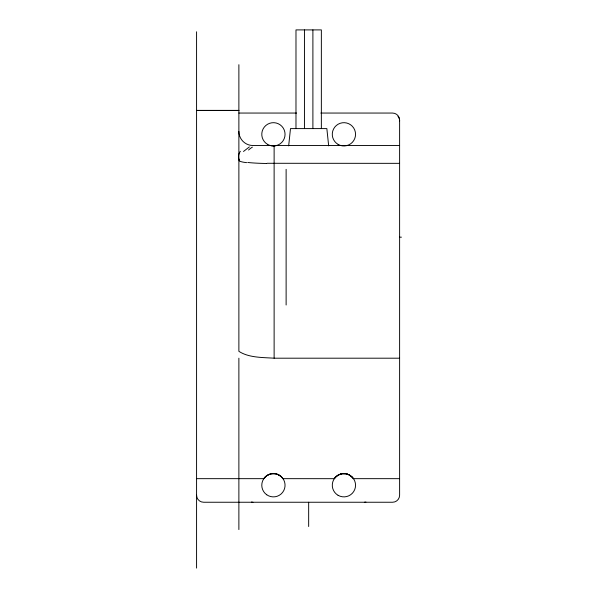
<?xml version="1.0" encoding="UTF-8"?>
<svg xmlns="http://www.w3.org/2000/svg" width="598" height="598" viewBox="0 0 598 598"><rect width="100%" height="100%" fill="white"/><g stroke="black" fill="none" stroke-linecap="round" stroke-linejoin="round"><path stroke-width="0.9" d="M288.67 145.882L290.486 128.6L326.852 128.6L328.668 145.882M274.908 473.713C270.677 473.123 266.23 475.111 263.838 478.647C265.22 476.591 267.717 474.7 270.318 474.042M345.405 473.713C341.234 473.138 336.846 475.051 334.439 478.512C335.112 477.421 337.803 474.857 339.911 474.334M334.319 478.684L283.011 478.662C280.589 475.066 276.044 473.063 271.754 473.736M243.491 151.466L249.388 146.906M340.075 474.274L340.815 474.042M276.448 145.546L274.123 145.919A3.042 0.8 0.2 0 1 273.421 145.972L270.535 145.583M346.795 145.583L341.069 145.591M342.43 473.713L346.287 473.855L349.456 475.021M196.578 110.376L238.879 110.376M196.578 110.466L238.879 110.466M238.879 113.052L296.623 113.052M320.842 113.052L392.565 113.052A7.056 7.056 0 0 1 399.614 120.101L399.614 495.196A7.049 7.049 0 0 1 392.565 502.245L203.626 502.245A7.049 7.049 0 0 1 196.578 495.196M270.303 145.516L252.976 145.516A14.098 14.098 0 0 1 238.879 131.418M276.538 145.516L340.8 145.516M347.034 145.516L399.614 145.516M399.614 163.344L267.112 163.284M399.561 237.167L401.422 237.167M238.879 64.704L238.879 351.332C248.783 357.798 262.485 357.417 274.123 358.195L399.614 358.195M196.578 478.669L263.83 478.662M399.614 478.669L353.508 478.662L349.666 475.133M346.818 473.982L347.595 474.214M277.091 474.214L276.313 473.982A13.859 1.547 0.3 0 0 276.029 473.93M348.544 474.573L351.886 476.77M278.048 474.573L280.754 476.217L283.018 478.677M352.147 477.032L353.523 478.692M321.358 128.6L321.358 29.9L295.988 29.9L295.98 128.6M312.896 29.9L312.896 128.6M308.665 502.245L308.665 526.517M304.442 29.9L304.442 128.6M286.121 169.331L286.121 305.002M274.123 145.919L274.123 358.195M238.879 358.195L238.879 529.566M196.578 31.776L196.578 568.1M365.931 502.066A7.049 7.049 0 0 1 364.361 502.245M252.976 502.245A7.049 7.049 0 0 1 251.407 502.066M246.653 162.656A39.752 4.56 -2.5 0 1 239.484 159.599M239.073 159.606A75.318 23.987 -0.6 0 1 240.381 151.272M266.633 163.486A34.43 3.364 -0.4 0 1 247.736 162.469M248.559 150.023A41.509 11.257 -65 0 1 252.401 147.16M397.954 116.318A7.056 7.056 0 0 1 399.614 120.863M276.784 474.221A41.568 4.463 0.9 0 1 277.465 474.453M270.251 474.035A15.578 1.749 -0.2 0 1 270.67 473.922M347.281 474.221A41.568 4.463 0.9 0 1 347.961 474.453M346.534 473.93A13.859 1.547 0.3 0 1 346.765 473.99M340.748 474.035A15.578 1.749 -0.2 0 1 341.174 473.922M338.102 144.387A11.631 11.631 0 0 0 355.548 134.311A11.631 11.631 0 0 0 338.102 124.234A11.631 11.631 0 0 0 338.102 144.387M267.605 144.387A11.631 11.631 0 0 0 285.052 134.311A11.631 11.631 0 0 0 267.605 124.234A11.631 11.631 0 0 0 267.605 144.387M338.102 495.323A11.631 11.631 0 0 0 355.548 485.247A11.631 11.631 0 0 0 338.102 475.178A11.631 11.631 0 0 0 338.102 495.323M266.723 494.763A11.631 11.631 0 0 0 285.007 486.294A11.631 11.631 0 0 0 268.532 474.692A11.631 11.631 0 0 0 266.723 494.763"/></g></svg>
